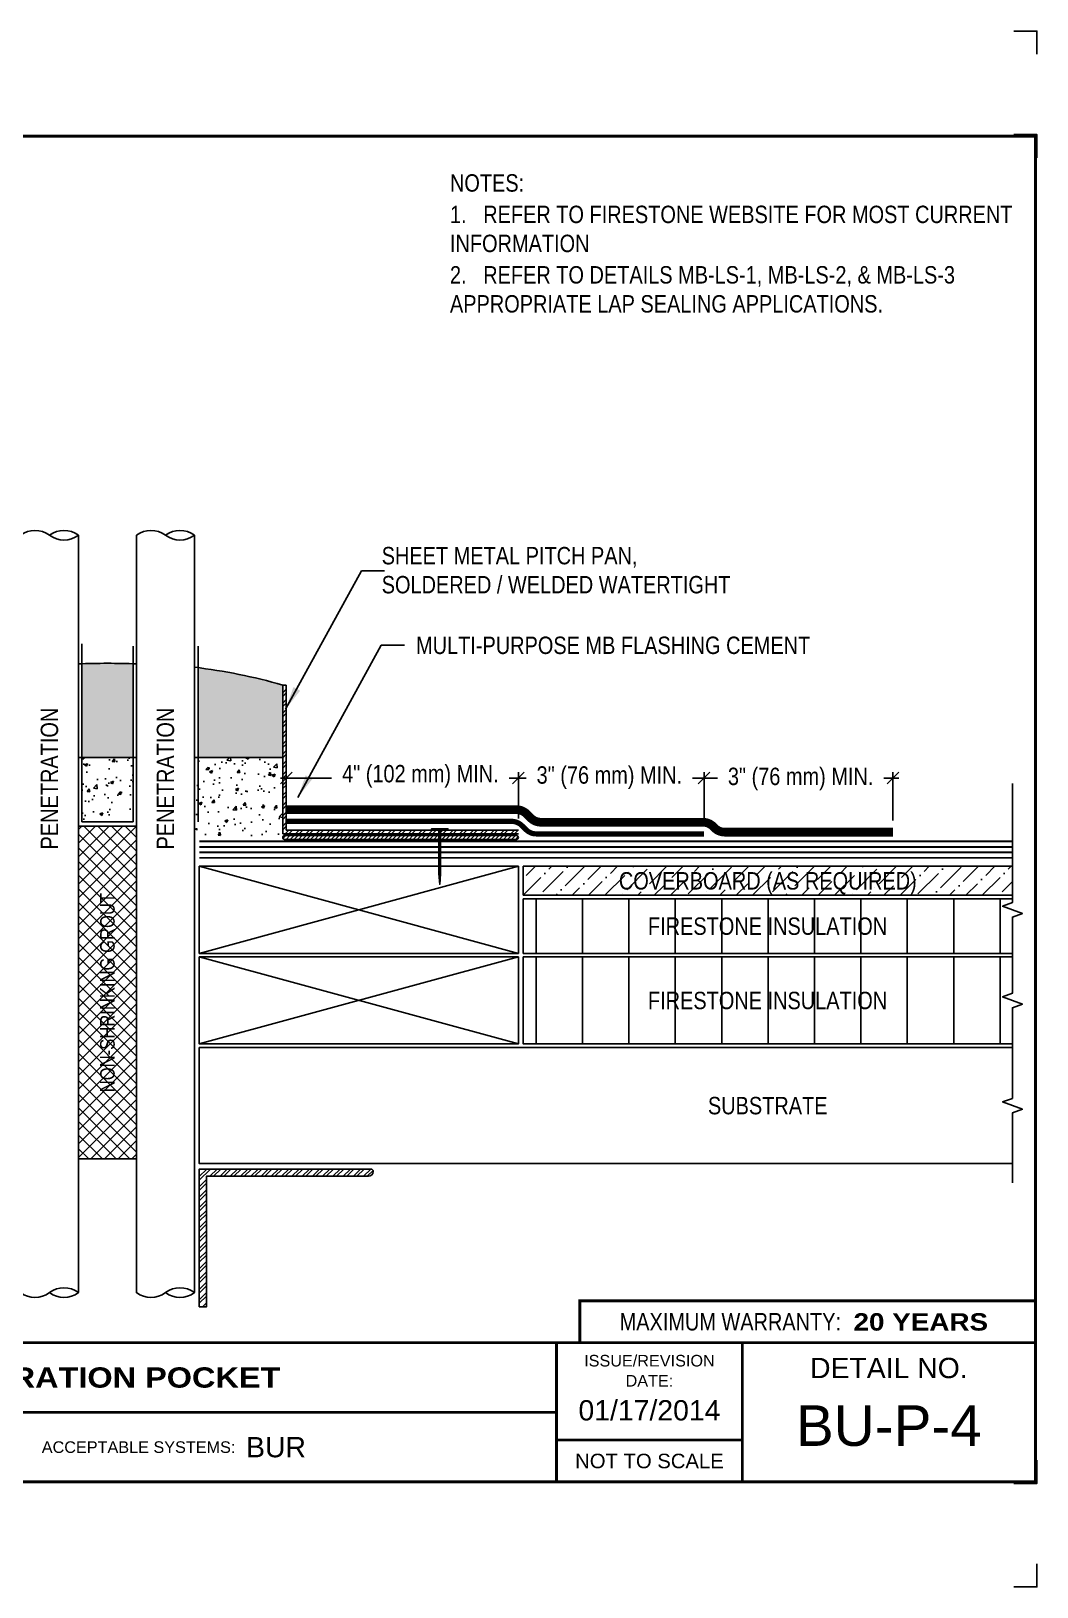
# Model space of a CAD drawing. Header units: inches. Extents: x -512 to -492, y -4.9 to 11.8.
# Drawn here: x -502.8 to -491.97, y -4.95 to 11.81 of the extents above; entities that cross this region are included whole.
import ezdxf
from ezdxf.enums import TextEntityAlignment as Align

# ---------------------------------------------------------------- set-up
doc = ezdxf.new("R2010")
doc.units = ezdxf.units.IN
doc.header["$MEASUREMENT"] = 0
doc.linetypes.add('HIDDEN', pattern=[0.375, 0.25, -0.125])
doc.layers.get('0').update_dxf_attribs({"linetype": 'CONTINUOUS'})
doc.layers.get('DEFPOINTS').update_dxf_attribs({"linetype": 'CONTINUOUS'})
for name, color, linetype in [('FSBP-ACCESSORY-OTHER', 7, 'CONTINUOUS'), ('FSBP-ADHESIVE', 1, 'HIDDEN'), ('FSBP-ANNO-LABEL', 7, 'CONTINUOUS'), ('FSBP-ANNO-NOTE', 7, 'CONTINUOUS'), ('FSBP-COVERBOARD_CANT', 46, 'CONTINUOUS'), ('FSBP-INSULATION', 7, 'CONTINUOUS'), ('FSBP-MEMBRANE', 7, 'CONTINUOUS'), ('FSBP-SEALANTS', 1, 'CONTINUOUS'), ('FSBP-SUBSTRATE-GENERIC', 9, 'CONTINUOUS'), ('FSBP-TTLB', 7, 'CONTINUOUS'), ('FSBP-TTLB-BORDER', 7, 'CONTINUOUS'), ('FSBP-TTLB-TEXT', 7, 'CONTINUOUS'), ('FSBP-WOOD', 7, 'CONTINUOUS')]:
    doc.layers.add(name, color=color, linetype=linetype)
doc.styles.add('ARIAL', font='arial.ttf')
doc.styles.add('ARIAL_BOLD', font='')
doc.styles.add('ARIAL_NAR', font='ARIALN.TTF')
doc.styles.get('ARIAL_BOLD').set_extended_font_data('Arial Black')
doc.linetypes.add('ZIGZAG', pattern='A,0.0001,-0.2,[131,ltypeshp.shx,S=0.2,R=0,X=-0.2,Y=0],-0.4,[131,ltypeshp.shx,S=0.2,R=180,X=0.2,Y=0],-0.2', length=0.8001)
doc.dimstyles.new('FSBP-DIM', dxfattribs={"dimtxt": 0.1875, "dimasz": 0.125, "dimexe": 0.0625, "dimexo": 0.125, "dimgap": 0.125, "dimtad": 0, "dimdec": 0, "dimzin": 1, "dimdsep": 46, "dimlunit": 4, "dimtxsty": 'ARIAL_NAR', "dimblk": 'OBLIQUE', "dimcen": 0.09375, "dimdle": 0.0625, "dimclrd": 256, "dimclre": 256, "dimclrt": 256, "dimadec": 0, "dimazin": 0, "dimtfac": 1, "dimtdec": 0, "dimtmove": 1, "dimatfit": 3, "dimfxl": 0, "dimtolj": 1, "dimtzin": 0, "dimlwd": -1, "dimlwe": -1, "dimarcsym": 0})
doc.dimstyles.new('FSBP-LEADER', dxfattribs={"dimtxt": 0.1875, "dimasz": 0.25, "dimexe": 0.0625, "dimexo": 0.125, "dimgap": 0.125, "dimtad": 0, "dimtih": 1, "dimtoh": 1, "dimdec": 4, "dimzin": 0, "dimdsep": 46, "dimlunit": 4, "dimtxsty": 'ARIAL_NAR', "dimcen": 0.09375, "dimclrd": 256, "dimclre": 256, "dimclrt": 256, "dimadec": 0, "dimazin": 0, "dimtfac": 1, "dimtdec": 4, "dimtofl": 0, "dimtmove": 0, "dimatfit": 3, "dimfxl": 0, "dimtolj": 1, "dimtzin": 0, "dimlwd": -1, "dimlwe": -1, "dimarcsym": 0})

# ---------------------------------------------------------------- blocks, each defined once
blk = doc.blocks.new('TTLB-ASPHALT_1')
blk.add_line((16.84110496735593, 0), (20, 0))
at = {"layer": 'DEFPOINTS', "linetype": 'Continuous', "ltscale": 1.75}
for points in [[(20.01562500000003, 13.88083333333333), (20.01562500000003, 14.13083333333333), (19.76562500000003, 14.13083333333333)], [(20.01562500000003, -2.380833333333342), (20.01562500000003, -2.630833333333342), (19.76562500000003, -2.630833333333342)]]:
    blk.add_lwpolyline(points, dxfattribs=at)
at = {"layer": 'DEFPOINTS', "color": 1}
for points in [[(20.015625, 12.765625), (20.015625, 13.015625), (19.765625, 13.015625)], [(20.015625, -1.265625), (20.015625, -1.515625), (19.765625, -1.515625)]]:
    blk.add_lwpolyline(points, dxfattribs=at)
at = {"layer": 'FSBP-TTLB', "const_width": 0.03125}
blk.add_lwpolyline([(15.09028770518938, 0), (20, 0), (20, 0.4512598240669945), (15.09028770518938, 0.4512598240669945)], close=True, dxfattribs=at)
for points in [[(0, 0), (0, -1.5), (20, -1.5), (20, 0), (0, 0)], [(14.84028770518938, 0), (14.84028770518938, -1.5)], [(16.84110496735593, 0), (16.84110496735593, -1.5)], [(20, 0), (20, -1.5)], [(4.825208527206769, -0.75), (14.84028770518938, -0.75)], [(14.84028770518938, -1.048740175933006), (16.84110496735593, -1.048740175933006)]]:
    blk.add_lwpolyline(points, dxfattribs=at)
at = {"layer": 'FSBP-TTLB-BORDER', "const_width": 0.03125}
blk.add_lwpolyline([(20, 0), (20, 13), (0, 13), (0, 0)], dxfattribs=at)
at = {"layer": 'FSBP-TTLB-TEXT', "style": 'ARIAL_NAR'}
blk.add_text('MAXIMUM WARRANTY:', height=0.1875, dxfattribs=at).set_placement((17.90516569312837, 0.2256299120335257), align=Align.MIDDLE_RIGHT)
at = {"layer": 'FSBP-TTLB-TEXT'}
for s, height, style, p in [('20 YEARS', 0.1875, 'ARIAL_BOLD', (18.03987100774941, 0.2240244307510579)), ('ACCEPTABLE SYSTEMS:', 0.125, 'ARIAL', (9.292812815915624, -1.125))]:
    blk.add_text(s, height=height, dxfattribs=dict(at, style=style)).set_placement(p, align=Align.MIDDLE_LEFT)
at = {"layer": 'FSBP-TTLB-TEXT', "style": 'ARIAL'}
for s, height, p in [('ISSUE/REVISION', 0.125, (15.84069633627263, -0.1938496373466023)), ('DETAIL NO.', 0.21875, (18.42055248367797, -0.2724398367368792)), ('DATE:', 0.125, (15.84069633627263, -0.409973105348854)), ('NOT TO SCALE', 0.15625, (15.84069633627263, -1.274370087966503))]:
    blk.add_text(s, height=height, dxfattribs=at).set_placement(p, align=Align.MIDDLE_CENTER)
at = {"layer": 'FSBP-TTLB-TEXT'}
for tag, height, style, p in [('DETAIL_DESCP_LINE_1', 0.21875, 'ARIAL_BOLD', (9.832748116198076, -0.375)), ('ISSUE_REV_DATE', 0.21875, 'ARIAL', (15.84069633627263, -0.7282559425942452)), ('DETAIL_NUMBER', 0.4375, 'ARIAL', (18.42055248367797, -0.8931630692489421))]:
    blk.add_attdef(tag, text='', height=height, dxfattribs=dict(at, style=style)).set_placement(p, align=Align.MIDDLE_CENTER)
at = {"layer": 'FSBP-TTLB-TEXT', "style": 'ARIAL'}
blk.add_attdef('ACCPT_SYSTEMS', text='', height=0.21875, dxfattribs=at).set_placement((11.49438170418193, -1.125), align=Align.MIDDLE_LEFT)
blk = doc.blocks.new('FSBP_HOT-DIPPED-NAIL')
at = {"layer": 'FSBP-ACCESSORY-OTHER'}
blk.add_lwpolyline([(0, 0.1875), (0, -0.1875), (-0.03125, -0.1875), (-0.03125000000005684, 0.1875)], close=True, dxfattribs=at)
blk.add_lwpolyline([(0, 0.015625), (1, 0.015625), (1.25, 0), (1, -0.015625), (0, -0.015625)], dxfattribs=at)
blk = doc.blocks.new('_OBLIQUE')
at = {"color": 0, "linetype": 'ByBlock'}
blk.add_line((-0.5, -0.5), (0.5, 0.5), dxfattribs=at)
blk = doc.blocks.new('*D9')
at = {"layer": 'DEFPOINTS', "color": 0, "transparency": 16777216}
for p in [(-500.0548479775896, 3.764103242664277), (-500.0548479775896, 3.423958587297733), (-497.5548479775895, 3.204427337297773)]:
    blk.add_point(p, dxfattribs=at)
at = {"layer": 'FSBP-ANNO-LABEL', "transparency": 16777216}
for p, q in [((-500.1173479775896, 3.764103242664277), (-499.5687914093075, 3.764103242664277)), ((-500.0548479775896, 3.548958587297733), (-500.0548479775896, 3.826603242664277)), ((-497.4923479775895, 3.764103242664277), (-497.6521389536459, 3.764103242664277)), ((-497.5548479775895, 3.329427337297773), (-497.5548479775895, 3.826603242664277))]:
    blk.add_line(p, q, dxfattribs=at)
at = {"layer": 'FSBP-ANNO-LABEL', "transparency": 16777216, "xscale": 0.125, "yscale": 0.125, "zscale": 0.125, "rotation": 180}
blk.add_blockref('_OBLIQUE', (-500.0548479775896, 3.764103242664277), dxfattribs=at)
at = {"layer": 'FSBP-ANNO-LABEL', "transparency": 16777216, "xscale": 0.125, "yscale": 0.125, "zscale": 0.125}
blk.add_blockref('_OBLIQUE', (-497.5548479775895, 3.764103242664277), dxfattribs=at)
at = {"layer": 'FSBP-ANNO-LABEL', "transparency": 16777216, "insert": (-498.6104651814767, 3.78402595699481), "char_height": 0.1875, "attachment_point": 5, "style": 'ARIAL_NAR'}
blk.add_mtext('\\A1;4" (102 mm) MIN.', dxfattribs=at)
blk = doc.blocks.new('*D11')
at = {"layer": 'DEFPOINTS', "color": 0, "transparency": 16777216}
for p in [(-495.5529113252346, 3.764103242664277), (-495.5529113252346, 3.163021087297466), (-493.5184443338237, 3.181771087297506)]:
    blk.add_point(p, dxfattribs=at)
at = {"layer": 'FSBP-ANNO-LABEL', "transparency": 16777216}
for p, q in [((-495.6154113252346, 3.764103242664277), (-495.4085949453171, 3.764103242664277)), ((-495.5529113252346, 3.288021087297466), (-495.5529113252346, 3.826603242664277)), ((-493.4559443338237, 3.764103242664277), (-493.6175393518655, 3.764103242664277)), ((-493.5184443338237, 3.306771087297506), (-493.5184443338237, 3.826603242664277))]:
    blk.add_line(p, q, dxfattribs=at)
at = {"layer": 'FSBP-ANNO-LABEL', "transparency": 16777216, "xscale": 0.125, "yscale": 0.125, "zscale": 0.125, "rotation": 180}
blk.add_blockref('_OBLIQUE', (-495.5529113252346, 3.764103242664277), dxfattribs=at)
at = {"layer": 'FSBP-ANNO-LABEL', "transparency": 16777216, "xscale": 0.125, "yscale": 0.125, "zscale": 0.125}
blk.add_blockref('_OBLIQUE', (-493.5184443338237, 3.764103242664277), dxfattribs=at)
at = {"layer": 'FSBP-ANNO-LABEL', "transparency": 16777216, "insert": (-494.5130671485913, 3.754766843823745), "char_height": 0.1875, "attachment_point": 5, "style": 'ARIAL_NAR'}
blk.add_mtext('\\A1;3" (76 mm) MIN.', dxfattribs=at)
blk = doc.blocks.new('*D10')
at = {"layer": 'DEFPOINTS', "color": 0, "transparency": 16777216}
for p in [(-497.5548479775895, 3.764103242664277), (-497.5548479775895, 3.204427337297773), (-495.5529113252346, 3.163021087297466)]:
    blk.add_point(p, dxfattribs=at)
at = {"layer": 'FSBP-ANNO-LABEL', "transparency": 16777216}
for p, q in [((-497.6173479775895, 3.764103242664277), (-497.4697944276546, 3.764103242664277)), ((-497.5548479775895, 3.329427337297773), (-497.5548479775895, 3.826603242664277)), ((-495.4904113252346, 3.764103242664277), (-495.678738834203, 3.764103242664277)), ((-495.5529113252346, 3.288021087297466), (-495.5529113252346, 3.826603242664277))]:
    blk.add_line(p, q, dxfattribs=at)
at = {"layer": 'FSBP-ANNO-LABEL', "transparency": 16777216, "xscale": 0.125, "yscale": 0.125, "zscale": 0.125, "rotation": 180}
blk.add_blockref('_OBLIQUE', (-497.5548479775895, 3.764103242664277), dxfattribs=at)
at = {"layer": 'FSBP-ANNO-LABEL', "transparency": 16777216, "xscale": 0.125, "yscale": 0.125, "zscale": 0.125}
blk.add_blockref('_OBLIQUE', (-495.5529113252346, 3.764103242664277), dxfattribs=at)
at = {"layer": 'FSBP-ANNO-LABEL', "transparency": 16777216, "insert": (-496.5742666309288, 3.769631919290987), "char_height": 0.1875, "attachment_point": 5, "style": 'ARIAL_NAR'}
blk.add_mtext('\\A1;3" (76 mm) MIN.', dxfattribs=at)

msp = doc.modelspace()

# ---------------------------------------------------------------- hatches: boundary and pattern name
at = {"layer": 'FSBP-ACCESSORY-OTHER'}
h = msp.add_hatch(dxfattribs=at)
h.set_pattern_fill('STEEL', color=256, scale=0.625, style=0)
h.set_pattern_definition([(45, (-219.2423614235501, -3.423023678579611), (-0.05524271728019902, 0.05524271728019903), []), (45, (-219.2423614235501, -3.383961178579611), (-0.05524271728019902, 0.05524271728019903), [])])
h.paths.add_polyline_path([(-500.0548479775895, 4.766927337297773), (-500.0939104775896, 4.766927337297773), (-500.0939104775896, 3.165364837297773), (-498.4097363234918, 3.165364837297773), (-498.4097363234917, 3.204427337297773), (-500.0548479775895, 3.204427337297773)])
h.paths.add_polyline_path([(-497.5548479775895, 3.204427337297773), (-498.3950878859917, 3.204427337297773), (-498.3950878859918, 3.165364837297773), (-497.5548479775895, 3.165364837297773)])
h = msp.add_hatch(dxfattribs=at)
h.set_pattern_fill('ANSI37', color=256, scale=0.8333333333333333, style=0)
h.set_pattern_definition([(45, (-106.7094523327515, 125.2346247896745), (-0.07365695637359869, 0.0736569563735987), []), (135, (-106.7094523327515, 125.2346247896745), (-0.0736569563735987, -0.07365695637359869), [])])
h.paths.add_polyline_path([(-501.6702812163483, 3.246598521786041), (-502.2952812163483, 3.246598521786041), (-502.2952812163483, -0.3393226627021306), (-501.6702812163483, -0.3393226627021022)])
h.paths.add_polyline_path([(-501.8615169342881, 0.3393974367043313), (-501.8615169342881, 2.567878422379664), (-502.1040454984083, 2.567878422379664), (-502.1040454984083, 0.3393974367043313)], flags=24)
h = msp.add_hatch(dxfattribs=at)
h.set_pattern_fill('STEEL', color=256, scale=0.625, style=0)
h.set_pattern_definition([(45.00000000000001, (-633.2954257776023, -3.381674878886429), (-0.05524271728019902, 0.05524271728019903), []), (45.00000000000001, (-633.2954257776023, -3.342612378886429), (-0.05524271728019902, 0.05524271728019903), [])])
h.paths.add_polyline_path([(-499.1702812163478, -0.5260414127020852, 0.4142135623732637), (-499.1181978830143, -0.4739580793687423, 0.4142135623731575), (-499.1442395496811, -0.4479164127020852), (-500.9931978830143, -0.4479164127020852), (-500.9931978830143, -1.930910810046242), (-500.9150728830143, -1.930910810046242), (-500.9150728830143, -0.5260414127020567)])
at = {"layer": 'FSBP-COVERBOARD_CANT'}
h = msp.add_hatch(dxfattribs=at)
h.set_pattern_fill('ANSI36', color=256, style=0)
h.set_pattern_definition([(45, (141.6229424564945, -18.27729166666671), (0.06629126073623884, 0.2430679560328757), [0.3125, -0.0625, 0, -0.0625])])
h.paths.add_polyline_path([(-492.2302317392489, 2.813802337297943), (-497.502764644256, 2.813802337297915), (-497.5027646442559, 2.501302337297915), (-492.2302317392491, 2.501302337297943)])
h.paths.add_polyline_path([(-496.5328628745629, 2.447190383000503), (-493.200133508942, 2.447190383000503), (-493.200133508942, 2.816115178362026), (-496.5328628745629, 2.816115178362026)], flags=9)
at = {"layer": 'FSBP-INSULATION'}
h = msp.add_hatch(dxfattribs=at)
h.set_pattern_fill('LINE', color=256, scale=4, angle=90, style=0)
h.set_pattern_definition([(90, (-584.8636679342544, 136.4502313081598), (-0.5, 3.061515884555943e-17), [])])
h.paths.add_polyline_path([(-506.4627977884402, 1.837239837297915), (-511.7353306934474, 1.837239837297915), (-511.7353306934474, 1.446614837297943), (-511.6280073567501, 1.407552337297886), (-511.8426540301449, 1.329427337297915), (-511.7353306934474, 1.290364837297886), (-511.7353306934474, 0.8997398372979148), (-506.4627977884402, 0.8997398372979148)])
h.paths.add_polyline_path([(-506.4627977884403, 2.462239837297915), (-511.7353306934474, 2.462239837297915), (-511.7353306934474, 2.423177337297886), (-511.6280073567501, 2.384114837297943), (-511.8426540301449, 2.305989837297943), (-511.7353306934474, 2.266927337297915), (-511.7353306934474, 1.876302337297915), (-506.4627977884403, 1.876302337297915)])
h.paths.add_polyline_path([(-492.230231739249, 2.266927337297943), (-492.1229084025515, 2.305989837297915), (-492.3375550759463, 2.384114837297886), (-492.230231739249, 2.423177337297915), (-492.230231739249, 2.462239837297915), (-497.5027646442561, 2.462239837297886), (-497.5027646442561, 1.876302337297915), (-492.230231739249, 1.876302337297915), (-492.230231739249, 2.142448170631184)])
h.paths.add_polyline_path([(-492.3375550759463, 1.407552337297915), (-492.230231739249, 1.446614837297915), (-492.230231739249, 1.837239837297915), (-497.5027646442561, 1.837239837297886), (-497.5027646442561, 0.8997398372978864), (-492.230231739249, 0.8997398372979148), (-492.230231739249, 1.290364837297915), (-492.1229084025515, 1.329427337297915)])
h.paths.add_polyline_path([(-510.4335948514487, 1.223036648348398), (-507.7589060724582, 1.223036648348398), (-507.7589060724582, 1.514070925292458), (-510.4335948514487, 1.514070925292458)], flags=24)
h.paths.add_polyline_path([(-510.4335948514487, 2.023817898348398), (-507.7589060724582, 2.023817898348398), (-507.7589060724582, 2.314852175292458), (-510.4335948514487, 2.314852175292458)], flags=24)
h.paths.add_polyline_path([(-496.2067842592833, 2.023817898348398), (-493.5320954802928, 2.023817898348398), (-493.5320954802928, 2.314852175292458), (-496.2067842592833, 2.314852175292458)], flags=24)
h.paths.add_polyline_path([(-496.2067842592833, 1.223036648348398), (-493.5320954802928, 1.223036648348398), (-493.5320954802928, 1.514070925292458), (-496.2067842592833, 1.514070925292458)], flags=24)
at = {"layer": 'FSBP-SEALANTS'}
h = msp.add_hatch(dxfattribs=at)
h.set_pattern_fill('AR-CONC', color=256, scale=0.01, style=0)
h.set_pattern_definition([(49.99999999999999, (-43.58873454787113, -2.507170936714218), (0.07172601826007535, -0.006275213498259511), [0.0075, -0.0825]), (355, (-43.58873454787113, -2.507170936714218), (-0.0138751333613, 0.07521921337000119), [0.006, -0.066]), (100.4514, (-43.58275737987117, -2.50769387071422), (0.05785093817140216, 0.06894395420609536), [0.006374018999999998, -0.07011421119999996]), (46.18420000000001, (-43.58873454787113, -2.487170936714222), (0.1067241048625645, -0.01655190143290181), [0.01125, -0.12375]), (96.6356, (-43.57984087337115, -2.488550267414226), (0.09346627055487033, 0.09741178709004418), [0.009561028799999993, -0.1051712999999999]), (351.1842, (-43.58873454787113, -2.487170936714222), (0.09346619451336272, 0.09741186009253246), [0.009000000000000001, -0.099]), (21, (-43.57873454787114, -2.492170936714217), (0.05969070521184617, -0.04026188906653388), [0.0075, -0.0825]), (326.0000000000001, (-43.57873454787114, -2.492170936714217), (0.02433153319215817, 0.0725150045046853), [0.006, -0.066]), (71.4514, (-43.57376032457114, -2.495526097314226), (0.084022262858149, 0.03225304967099524), [0.006374019000000001, -0.0701142112]), (37.50000000000001, (-43.58873454787113, -2.507170936714218), (0.001215985531729067, 0.03328938538313115), [0, -0.0652, 0, -0.067, 0, -0.06625]), (7.499999999999999, (-43.58873454787113, -2.507170936714218), (0.02630695374421486, 0.03944117118823603), [0, -0.0382, 0, -0.0637, 0, -0.02525]), (327.5, (-43.6110345478711, -2.507170936714218), (0.05338224361724091, -0.00225548717343798), [0, -0.025, 0, -0.078, 0, -0.1035]), (317.5, (-43.62103454787109, -2.507170936714218), (0.05831861693423862, 0.01001049823323176), [0, -0.0325, 0, -0.0518, 0, -0.0735])])
h.paths.add_polyline_path([(-500.0939104775896, 4.766927337297773, 0.03806209821201476), (-501.0062187163481, 4.953489771596807), (-501.0062187163481, 3.985677337297773), (-500.0939104775896, 3.985677337297773)])
h.paths.add_polyline_path([(-501.7056248113635, 4.996675321929871, 0.006156081152771493), (-501.9827812163481, 5.001210090721173, 0.006126291305692067), (-502.2585968050971, 4.996713696825779), (-502.2585968050969, 3.985677337297773), (-501.7056248113635, 3.985677337297773)])
h.paths.add_polyline_path([(-502.9593437163483, 4.953485396029819, 0.03809340081904446), (-503.8708020496815, 4.766927337297801), (-503.8708020496816, 3.985677337297773), (-502.9593437163482, 3.985677337297773)])
h = msp.add_hatch(dxfattribs=at)
h.set_pattern_fill('AR-CONC', color=256, scale=0.04687500000000001, style=0)
h.set_pattern_definition([(49.99999999999999, (-43.58873454787113, -2.507170936714218), (0.3362157105941032, -0.02941506327309146), [0.03515625000000001, -0.3867187500000001]), (355, (-43.58873454787113, -2.507170936714218), (-0.06503968763109376, 0.3525900626718806), [0.028125, -0.309375]), (100.4514, (-43.56071657287112, -2.50962218983922), (0.2711762726784476, 0.323174785341072), [0.0298782140625, -0.3286603649999998]), (46.18420000000001, (-43.58873454787113, -2.413420936714218), (0.5002692415432709, -0.07758703796672724), [0.05273437500000001, -0.5800781250000001]), (96.6356, (-43.5470454486524, -2.419886549370474), (0.4381231432259547, 0.4566177519845822), [0.04481732249999998, -0.4929904687499999]), (351.1842, (-43.58873454787113, -2.413420936714218), (0.4381227867813878, 0.456618094183746), [0.04218750000000001, -0.4640625000000001]), (21, (-43.54185954787113, -2.436858436714218), (0.2798001806805289, -0.1887276049993776), [0.03515625000000001, -0.3867187500000001]), (326.0000000000001, (-43.54185954787113, -2.436858436714218), (0.1140540618382414, 0.3399140836157124), [0.028125, -0.309375]), (71.4514, (-43.51854287615242, -2.452585752026721), (0.3938543571475735, 0.1511861703327902), [0.02987821406250001, -0.328660365]), (37.50000000000001, (-43.58873454787113, -2.507170936714218), (0.005699932179980002, 0.1560439939834273), [0, -0.305625, 0, -0.3140625000000001, 0, -0.3105468750000001]), (7.499999999999999, (-43.58873454787113, -2.507170936714218), (0.1233138456760072, 0.1848804899448564), [0, -0.1790625, 0, -0.29859375, 0, -0.118359375]), (327.5, (-43.69326579787116, -2.507170936714218), (0.2502292669558168, -0.01057259612549053), [0, -0.1171875, 0, -0.365625, 0, -0.4851562500000001]), (317.5, (-43.74014079787116, -2.507170936714218), (0.2733685168792436, 0.0469242104682739), [0, -0.15234375, 0, -0.2428125, 0, -0.34453125])])
h.paths.add_polyline_path([(-503.8708020496815, 3.985677337297773), (-503.8708020496815, 3.165364837297773), (-503.8708020496816, 3.145833587297815), (-502.9934582996817, 3.14583358729783), (-502.9202812163483, 3.14583358729783), (-502.9202812163483, 3.985677337297773)])
h.paths.add_polyline_path([(-501.7056248113635, 3.985677337297773), (-502.2585968050969, 3.985677337297773), (-502.2585968050969, 3.294390003851788), (-501.7056248113634, 3.294390003851788)])
h.paths.add_polyline_path([(-500.0939104775896, 3.985677337297773), (-501.0452812163483, 3.985677337297773), (-501.0452812163482, 3.14583358729783), (-500.0939104775897, 3.14583358729783), (-500.0939104775896, 3.165364837297773)])
h = msp.add_hatch(dxfattribs=at)
h.set_pattern_fill('ANSI31', color=256, scale=0.25, style=0)
h.set_pattern_definition([(45, (-3.136919610311907, -2.507170936714218), (-0.02209708691207961, 0.02209708691207961), [])])
h.paths.add_polyline_path([(-498.4097363234916, 3.145833587297787), (-500.0728167275896, 3.14583358729783, 1), (-500.0728167275896, 3.103646087297818), (-498.4097363234917, 3.103646087297804)])
h.paths.add_polyline_path([(-497.5759417275895, 3.145833587297801), (-498.3950878859918, 3.145833587297787), (-498.3950878859918, 3.103646087297804), (-497.5759417275895, 3.10364608729779, 1)])

# ---------------------------------------------------------------- linework, layer by layer
at = {"layer": 'FSBP-ACCESSORY-OTHER'}
for p, q in [((-500.0939104775896, 4.766927337297773), (-500.0939104775896, 3.165364837297773)), ((-500.0548479775896, 4.766927337297773), (-500.0939104775896, 4.766927337297773)), ((-500.0548479775896, 3.204427337297773), (-500.0548479775896, 4.766927337297773)), ((-502.2952812163483, 3.985677337297773), (-501.6702812163483, 3.985677337297773)), ((-500.0939104775896, 3.985677337297773), (-501.0452812163484, 3.985677337297773)), ((-502.2952812163483, 3.246598521786041), (-501.6702812163483, 3.246598521786041)), ((-500.0548479775896, 3.204427337297773), (-497.5548479775895, 3.204427337297773)), ((-497.5548479775895, 3.165364837297773), (-500.0939104775896, 3.165364837297773)), ((-501.6702812163483, -0.3393226627020454), (-502.2952812163483, -0.3393226627020454))]:
    msp.add_line(p, q, dxfattribs=at)
for points in [[(-502.6077812163483, -1.778359356507366, -0.3333333333332701), (-502.2952812163483, -1.778359356507366), (-502.2952812163483, 6.381143327437655, -0.3333333333332701), (-502.6077812163483, 6.381143327437655, 0.3333333333333713), (-502.9202812163483, 6.381143327437655), (-502.9202812163483, -1.778359356507366, 0.3333333333333713)], [(-501.3577812163483, -1.778359356507366, -0.3333333333332701), (-501.0452812163483, -1.778359356507366), (-501.0452812163483, 6.381143327437655, -0.3333333333332701), (-501.3577812163483, 6.381143327437655, 0.3333333333333713), (-501.6702812163483, 6.381143327437655), (-501.6702812163483, -1.778359356507366, 0.3333333333333713)], [(-499.1702812163478, -0.5260414127020852), (-500.9150728830143, -0.5260414127020567), (-500.9150728830143, -1.930910810046242), (-500.9931978830143, -1.930910810046242), (-500.9931978830143, -0.4479164127020852), (-499.1442395496811, -0.4479164127020852, -0.414213562373095), (-499.1181978830143, -0.4739580793687423, -0.414213562373095)]]:
    msp.add_lwpolyline(points, format="xyb", close=True, dxfattribs=at)
for centre, radius, start, end in [((-502.4515312163483, 6.172809994104341), 0.260416666666643, 53.13010235415435, 126.8698976458461), ((-501.2015312163483, 6.172809994104341), 0.260416666666643, 53.13010235415435, 126.8698976458461), ((-501.9372082996821, -6.256021881445776), 11.2573242187436, 90.23195058315123, 91.82277134220355), ((-502.0283541330143, -6.256021881445776), 11.2573242187436, 88.17722865779645, 89.76804941684877), ((-501.7736713192785, -1.123345948140425), 6.125105375617549, 74.08315556936515, 83.17029316272901), ((-502.4515312163481, -1.570026023174051), 0.260416666666643, 233.1301023541538, 306.8698976458456), ((-501.2015312163481, -1.570026023174051), 0.260416666666643, 233.1301023541538, 306.8698976458456)]:
    msp.add_arc(centre, radius, start, end, dxfattribs=at)
at = {"layer": 'FSBP-ADHESIVE', "linetype": 'ZIGZAG', "ltscale": 0.17}
for p, q in [((-502.2585968050969, 3.294390003851731), (-502.2585968050971, 5.211686884454565)), ((-501.7056248113635, 3.294390003851845), (-501.7056248113635, 5.184433237412293)), ((-501.0062187163483, 3.294390003851731), (-501.0062187163481, 5.184433237412179)), ((-502.2585968050969, 3.294390003851845), (-501.7056248113635, 3.294390003851845))]:
    msp.add_line(p, q, dxfattribs=at)
at = {"layer": 'FSBP-COVERBOARD_CANT'}
for p, q in [((-497.5027646442561, 2.813802337297915), (-497.5027646442561, 2.501302337297915)), ((-497.5027646442561, 2.813802337297915), (-492.2302317392489, 2.813802337297943)), ((-497.5027646442561, 2.501302337297915), (-492.2302317392489, 2.501302337297943))]:
    msp.add_line(p, q, dxfattribs=at)
at = {"layer": 'FSBP-INSULATION', "linetype": 'Continuous'}
for points in [[(-492.230231739249, 1.876302337297915), (-492.230231739249, 2.266927337297915), (-492.1229084025515, 2.305989837297915), (-492.3375550759463, 2.384114837297915), (-492.230231739249, 2.423177337297915), (-492.2302317392489, 3.707177973452787)], [(-492.2302317392489, 2.462239837297915), (-497.5027646442561, 2.462239837297915), (-497.5027646442561, 1.876302337297915), (-492.230231739249, 1.876302337297915)], [(-492.230231739249, 0.8997398372979148), (-492.230231739249, 1.290364837297915), (-492.1229084025515, 1.329427337297915), (-492.3375550759463, 1.407552337297915), (-492.230231739249, 1.446614837297915), (-492.230231739249, 2.142448170631184)], [(-492.230231739249, 1.837239837297915), (-497.5027646442561, 1.837239837297915), (-497.5027646442561, 0.8997398372979148), (-492.230231739249, 0.8997398372979148)]]:
    msp.add_lwpolyline(points, dxfattribs=at)
at = {"layer": 'FSBP-MEMBRANE'}
for points, const_width in [([(-500.0548479775894, 3.423958587297733), (-497.5756881447135, 3.423958587297761, -0.198912367379658), (-497.465202710153, 3.37819402185815), (-497.4215755910319, 3.334566902737066, 0.198912367379658), (-497.3110901564716, 3.288802337297426), (-495.5663626631055, 3.288802337297483, -0.198912367379658), (-495.455877228545, 3.243037771857843), (-495.4403751094246, 3.227535652737458, 0.1989123673796088), (-495.3298896748644, 3.181771087297847), (-493.5184443338237, 3.181771087297506)], 0.09375000000000001), ([(-500.0548479775894, 3.298177337297773), (-497.6266000967104, 3.298177337297773, -0.1989123673795806), (-497.51611466215, 3.252412771858189), (-497.4724875430292, 3.20878565273739, 0.1989123673796086), (-497.3620021084688, 3.163021087297807), (-495.5529113252346, 3.163021087297466)], 0.05624999999999999)]:
    msp.add_lwpolyline(points, format="xyb", dxfattribs=dict(at, const_width=const_width))
at = {"layer": 'FSBP-MEMBRANE', "const_width": 0.01953125}
for points in [[(-498.4097363234917, 3.082259368547597), (-500.9931978830147, 3.082259368547597)], [(-498.4097363234917, 3.022672780005934), (-500.9931978830147, 3.022672780005934)], [(-492.2302317392489, 3.082259368547597), (-498.3950878859917, 3.082259368547597)], [(-492.2302317392489, 3.022672780005934), (-498.3950878859917, 3.022672780005934)], [(-498.4097363234917, 2.964306894589242), (-500.9931978830147, 2.964306894589242)], [(-498.4097363234917, 2.904720306047579), (-500.9931978830147, 2.904720306047579)], [(-492.2302317392489, 2.964306894589242), (-498.3950878859917, 2.964306894589242)], [(-492.2302317392489, 2.904720306047579), (-498.3950878859917, 2.904720306047579)]]:
    msp.add_lwpolyline(points, dxfattribs=at)
at = {"layer": 'FSBP-SEALANTS'}
for points in [[(-498.4097363234917, 3.103646087297804), (-500.0728167275896, 3.103646087297818, -1), (-500.0728167275896, 3.14583358729783), (-498.4097363234917, 3.145833587297787)], [(-498.3950878859917, 3.145833587297787), (-497.5759417275895, 3.145833587297801, -0.9999999999999999), (-497.5759417275895, 3.10364608729779), (-498.3950878859917, 3.103646087297804)]]:
    msp.add_lwpolyline(points, format="xyb", dxfattribs=at)
at = {"layer": 'FSBP-SUBSTRATE-GENERIC'}
for points in [[(-492.230231739249, 0.8606773372979148), (-500.9931978830143, 0.8606773372979148), (-500.9931978830143, -0.3893226627020852), (-492.230231739249, -0.3893226627019999)], [(-492.230231739249, -0.5976559960353711), (-492.230231739249, 0.1575523372979148), (-492.1229084025515, 0.1966148372979148), (-492.3375550759463, 0.2747398372979148), (-492.230231739249, 0.3138023372979148), (-492.230231739249, 0.8997398372979148)]]:
    msp.add_lwpolyline(points, dxfattribs=at)
at = {"layer": 'FSBP-WOOD'}
for p, q in [((-500.9931978830147, 2.813802337297915), (-497.5548479775895, 1.876302337297915)), ((-500.9931978830145, 1.87630233729783), (-497.5548479775895, 2.813802337297915)), ((-500.9931978830147, 1.837239837297915), (-497.5548479775895, 0.8997398372979148)), ((-500.9931978830145, 0.8997398372978296), (-497.5548479775895, 1.837239837297915))]:
    msp.add_line(p, q, dxfattribs=at)
for points in [[(-500.9931978830147, 2.813802337297915), (-500.9931978830145, 1.876302337297915), (-497.5548479775895, 1.876302337297915), (-497.5548479775895, 2.813802337297915), (-498.3950878859917, 2.813802337297915)], [(-498.4097363234917, 2.813802337297915), (-500.9931978830147, 2.813802337297915)], [(-500.9931978830147, 1.837239837297915), (-500.9931978830145, 0.8997398372979148), (-497.5548479775895, 0.8997398372979148), (-497.5548479775895, 1.837239837297915), (-500.9931978830147, 1.837239837297915)]]:
    msp.add_lwpolyline(points, dxfattribs=at)

# ---------------------------------------------------------------- block references
msp.add_blockref('TTLB-ASPHALT_1', (-511.9827812163483, -2.318611581688515)).add_auto_attribs({'DETAIL_DESCP_LINE_1': 'PENETRATION POCKET', 'ACCPT_SYSTEMS': 'BUR', 'ISSUE_REV_DATE': '01/17/2014', 'DETAIL_NUMBER': 'BU-P-4'})
at = {"xscale": 0.46875, "yscale": 0.46875, "zscale": 0.46875, "rotation": 270}
msp.add_blockref('FSBP_HOT-DIPPED-NAIL', (-498.4024121047417, 3.204427337297773), dxfattribs=at)

# ---------------------------------------------------------------- texts
at = {"layer": 'FSBP-ANNO-LABEL', "style": 'ARIAL_NAR'}
msp.add_text('MULTI-PURPOSE MB FLASHING CEMENT', height=0.1875, dxfattribs=at).set_placement((-498.656911220598, 5.194922060515751), align=Align.MIDDLE_LEFT)
for s, height, p in [('PENETRATION', 0.1875, (-502.6077812163483, 3.758868540338455)), ('PENETRATION', 0.1875, (-501.3577812163483, 3.758868540338426)), ('NON-SHRINKING GROUT', 0.15625, (-501.9827812163483, 1.453637929541998))]:
    msp.add_text(s, height=height, rotation=90, dxfattribs=at).set_placement(p, align=Align.MIDDLE)
for s, p in [('FIRESTONE INSULATION', (-494.869439869788, 2.169271087297915)), ('FIRESTONE INSULATION', (-494.869439869788, 1.368489837297915)), ('SUBSTRATE', (-494.8675213841127, 0.2356773372979148))]:
    msp.add_text(s, height=0.1875, dxfattribs=at).set_placement(p, align=Align.MIDDLE_CENTER)
at = {"layer": 'FSBP-ANNO-LABEL', "insert": (-499.0271750429912, 6.254763126079638), "char_height": 0.1875, "attachment_point": 1, "style": 'ARIAL_NAR'}
msp.add_mtext_dynamic_manual_height_columns('SHEET METAL PITCH PAN,\\PSOLDERED / WELDED WATERTIGHT', width=4.073137602263955, gutter_width=5, heights=[0], dxfattribs=at)
at = {"layer": 'FSBP-ANNO-NOTE', "insert": (-498.2916095657711, 10.27008784551981), "char_height": 0.1875, "attachment_point": 1, "style": 'ARIAL_NAR'}
msp.add_mtext_dynamic_manual_height_columns('NOTES:\\P{\\H0.083333x;\\P\\pi-0.375,l0.375;}1.   REFER TO FIRESTONE WEBSITE FOR MOST CURRENT INFORMATION\\P\\pi0,l0;{\\H0.083333x;\\P\\pi-0.375,l0.375;}2.   REFER TO DETAILS MB-LS-1, MB-LS-2, & MB-LS-3 APPROPRIATE LAP SEALING APPLICATIONS.', width=6.105094667547746, gutter_width=5, heights=[0], dxfattribs=at)
at = {"layer": 'FSBP-COVERBOARD_CANT', "style": 'ARIAL_NAR'}
msp.add_text('COVERBOARD (AS REQUIRED)', height=0.1875, dxfattribs=at).set_placement((-494.8664981917525, 2.657552337297915), align=Align.MIDDLE_CENTER)

# ---------------------------------------------------------------- dimensions: what is measured, and where the dimension line sits
at = {"layer": 'FSBP-ANNO-LABEL'}
for base, p1, p2, text, picture, middle in [((-500.0548479775896, 3.764103242664277), (-497.5548479775895, 3.204427337297773), (-500.0548479775896, 3.423958587297733), '4" (102 mm) MIN.', '*D9', (-498.6104651814767, 3.78402595699481)), ((-497.5548479775895, 3.764103242664277), (-495.5529113252346, 3.163021087297466), (-497.5548479775895, 3.204427337297773), '3" (76 mm) MIN.', '*D10', (-496.5742666309288, 3.769631919290987)), ((-495.5529113252346, 3.764103242664277), (-493.5184443338237, 3.181771087297506), (-495.5529113252346, 3.163021087297466), '3" (76 mm) MIN.', '*D11', (-494.5130671485913, 3.754766843823745))]:
    dim = msp.add_linear_dim(base=base, p1=p1, p2=p2, angle=180, text=text, dimstyle='FSBP-DIM', dxfattribs=at)
    dim.commit()
    dim.dimension.update_dxf_attribs({"geometry": picture, "text_midpoint": middle, "dimtype": 160})

# ---------------------------------------------------------------- leaders
for points in [[(-500.0622329222309, 4.506394645851572), (-499.2460866710388, 5.995703310515751), (-498.9960866710389, 5.995703310515751)], [(-499.9306464178767, 3.554904582532231), (-499.031911220598, 5.194922060515694), (-498.781911220598, 5.194922060515694)]]:
    msp.add_leader(points, dimstyle='FSBP-LEADER', dxfattribs=at)

doc.saveas('drawing.dxf')
